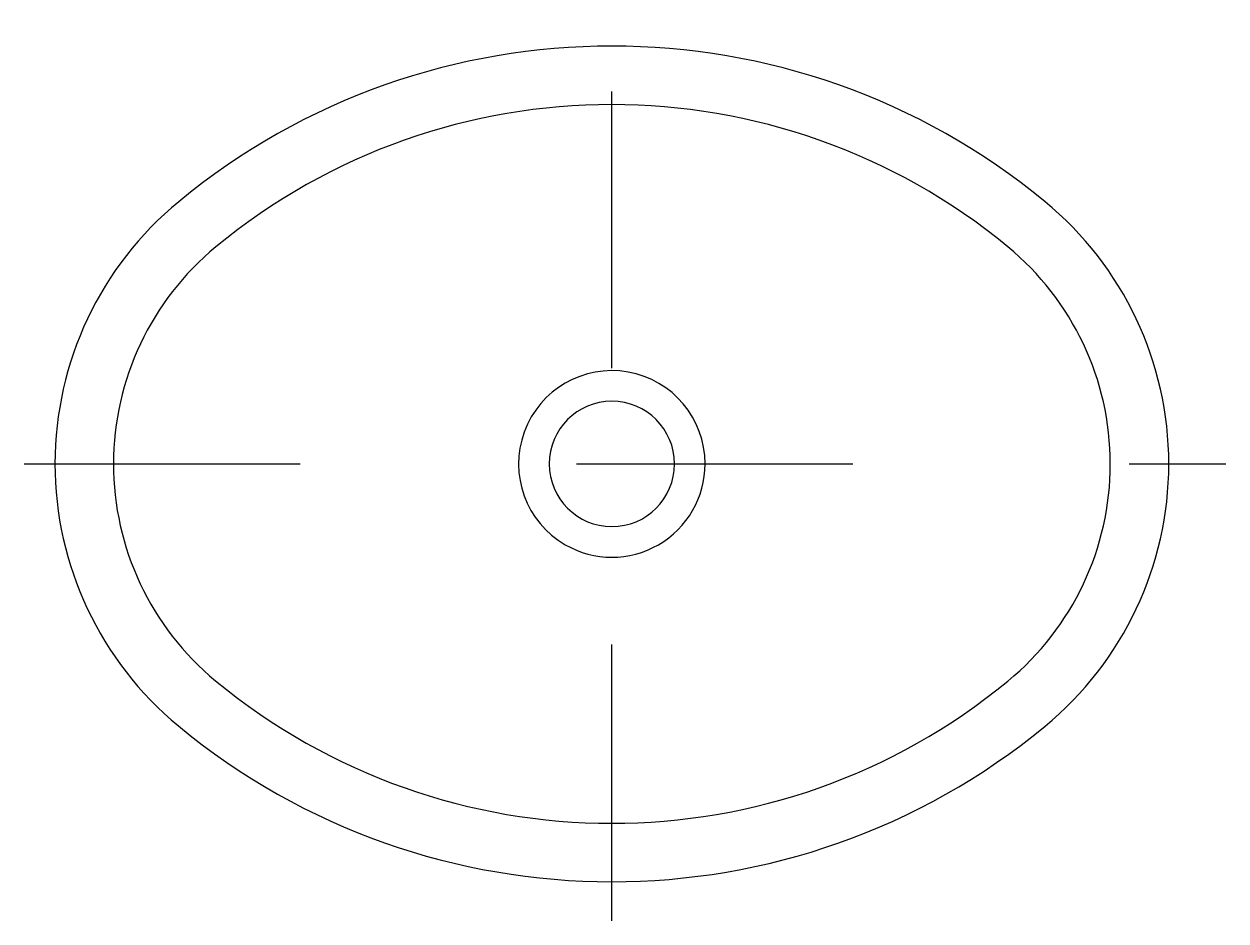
# Model space of a CAD drawing. Extents: x -1015.888 to -1015.453, y 999.372 to 999.697.
import ezdxf

# ---------------------------------------------------------------- set-up
doc = ezdxf.new("R2010")
doc.units = 0
doc.header["$LTSCALE"] = 0.2
doc.header["$MEASUREMENT"] = 0
doc.linetypes.add('AXES', pattern=[0.54, 0.3, -0.08, 0.08, -0.08])
doc.linetypes.add('CONTINU', pattern=[0])
doc.layers.get('0').update_dxf_attribs({"linetype": 'CONTINUOUS'})
doc.layers.add('DECA_EIXOS', color=5, linetype='AXES')

msp = doc.modelspace()

# ---------------------------------------------------------------- linework, layer by layer
at = {"linetype": 'CONTINU'}
for points in [[(-1015.51842, 999.63252, 0.358975), (-1015.83201, 999.63252)], [(-1015.53192, 999.61622, 0.358974), (-1015.81855, 999.61619)], [(-1015.83201, 999.63252, 0.471699), (-1015.83214, 999.44289)], [(-1015.51842, 999.44278, 0.472393), (-1015.51842, 999.63252)], [(-1015.81855, 999.61619, 0.471701), (-1015.81867, 999.45921)], [(-1015.53188, 999.45911, 0.472527), (-1015.53192, 999.61622)], [(-1015.67521, 999.56032, 1), (-1015.67521, 999.51498)], [(-1015.67521, 999.51498, 1), (-1015.67521, 999.56032)], [(-1015.81867, 999.45921, 0.359169), (-1015.53188, 999.45911)], [(-1015.83214, 999.44289, 0.359179), (-1015.51842, 999.44278)]]:
    msp.add_lwpolyline(points, format="xyb", dxfattribs=at)
msp.add_lwpolyline([(-1015.64146, 999.53765, 1.732054), (-1015.69209, 999.50842, 0.577349)], format="xyb", close=True, dxfattribs=at)
at = {"layer": 'DECA_EIXOS'}
for points in [[(-1015.67521, 999.37232), (-1015.67521, 999.69678)], [(-1015.888, 999.53765), (-1015.45292, 999.53765)]]:
    msp.add_lwpolyline(points, dxfattribs=at)

doc.saveas('drawing.dxf')
